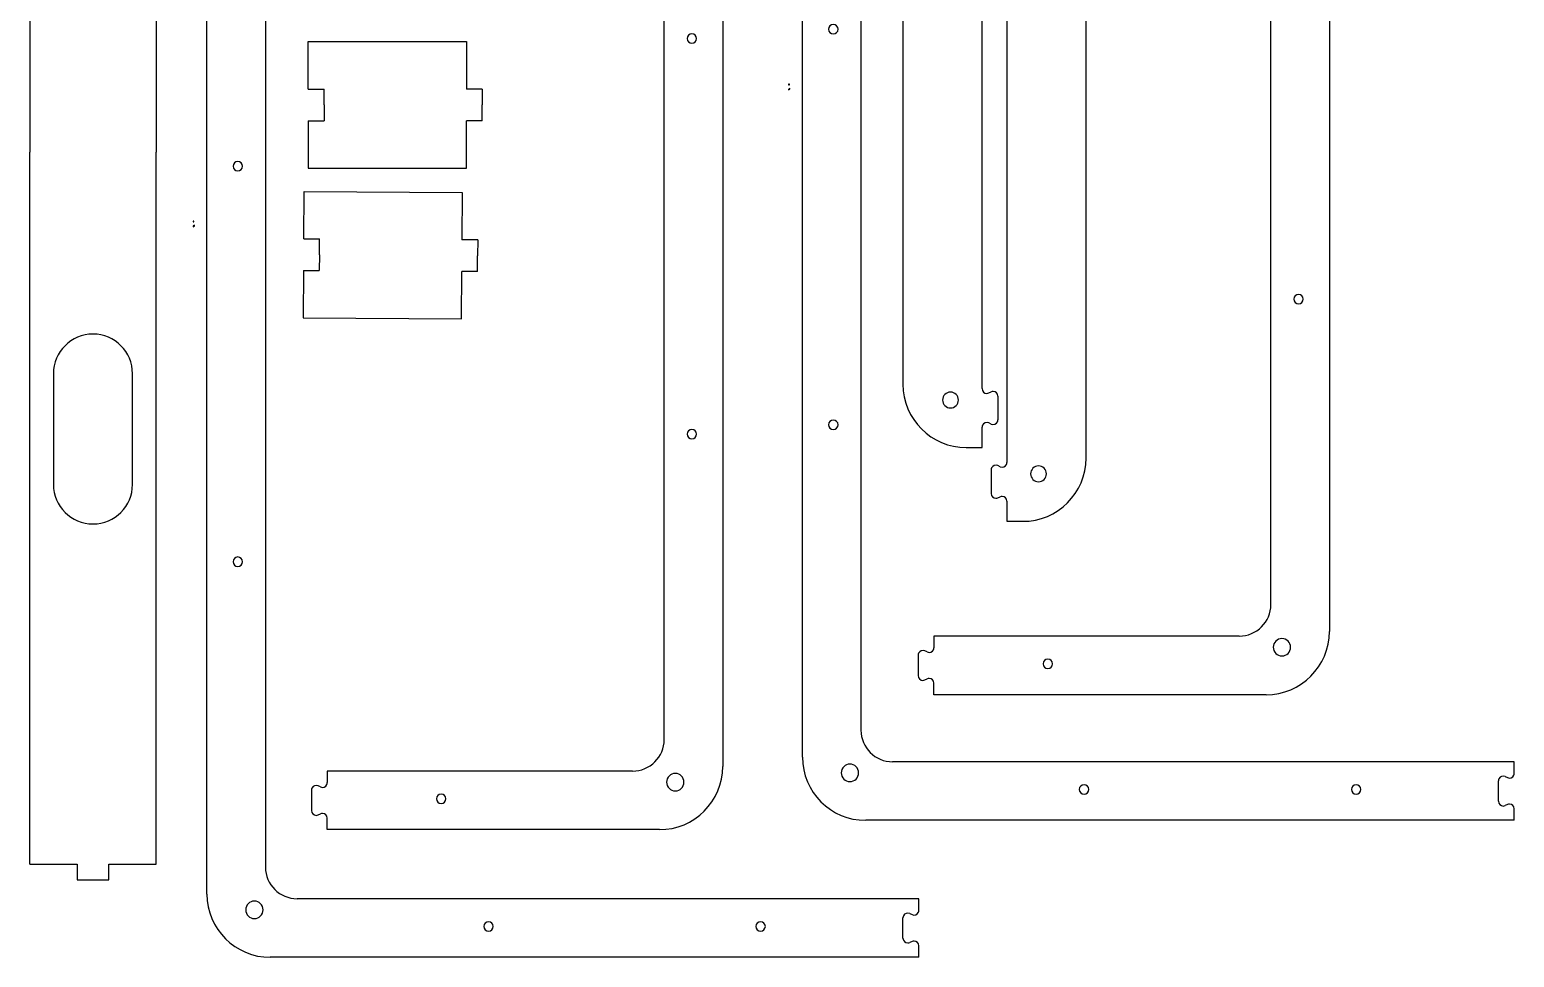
# Model space of a CAD drawing. Extents: x -215 to 2260, y -1591 to 611.
# Drawn here: x 1321 to 2260, y -555 to 31 of the extents above; entities that cross this region are included whole.
import ezdxf

# ---------------------------------------------------------------- set-up
doc = ezdxf.new("R2010")
doc.units = 0
doc.header["$MEASUREMENT"] = 0
doc.layers.get('0').update_dxf_attribs({"linetype": 'CONTINUOUS'})

# ---------------------------------------------------------------- blocks, each defined once
blk = doc.blocks.new('BLOCK_930')
at = {"color": 7}
blk.add_lwpolyline([(1507.16, -16.7), (1507.16, -6.7)], dxfattribs=at)
blk = doc.blocks.new('BLOCK_931')
at = {"color": 7}
blk.add_lwpolyline([(1497.16, -6.7), (1507.16, -6.7)], dxfattribs=at)
blk = doc.blocks.new('BLOCK_932')
at = {"color": 7}
blk.add_lwpolyline([(1497.16, -6.7), (1497.16, 23.3)], dxfattribs=at)
blk = doc.blocks.new('BLOCK_933')
at = {"color": 7}
blk.add_lwpolyline([(1497.16, 23.3), (1597.16, 23.3)], dxfattribs=at)
blk = doc.blocks.new('BLOCK_934')
at = {"color": 7}
blk.add_lwpolyline([(1597.16, 23.3), (1597.16, -6.7)], dxfattribs=at)
blk = doc.blocks.new('BLOCK_935')
at = {"color": 7}
blk.add_lwpolyline([(1607.16, -6.7), (1597.16, -6.7)], dxfattribs=at)
blk = doc.blocks.new('BLOCK_936')
at = {"color": 7}
blk.add_lwpolyline([(1607.16, -6.7), (1607.16, -16.7)], dxfattribs=at)
blk = doc.blocks.new('BLOCK_937')
at = {"color": 7}
blk.add_lwpolyline([(1607.16, -26.7), (1607.16, -16.7)], dxfattribs=at)
blk = doc.blocks.new('BLOCK_938')
at = {"color": 7}
blk.add_lwpolyline([(1607.16, -26.7), (1597.16, -26.7)], dxfattribs=at)
blk = doc.blocks.new('BLOCK_939')
at = {"color": 7}
blk.add_lwpolyline([(1597.16, -56.7), (1597.16, -26.7)], dxfattribs=at)
blk = doc.blocks.new('BLOCK_940')
at = {"color": 7}
blk.add_lwpolyline([(1497.16, -56.7), (1597.16, -56.7)], dxfattribs=at)
blk = doc.blocks.new('BLOCK_941')
at = {"color": 7}
blk.add_lwpolyline([(1497.16, -26.7), (1497.16, -56.7)], dxfattribs=at)
blk = doc.blocks.new('BLOCK_942')
at = {"color": 7}
blk.add_lwpolyline([(1497.16, -26.7), (1507.16, -26.7)], dxfattribs=at)
blk = doc.blocks.new('BLOCK_943')
at = {"color": 7}
blk.add_lwpolyline([(1507.16, -16.7), (1507.16, -26.7)], dxfattribs=at)
blk = doc.blocks.new('BLOCK_929')
for name in ['BLOCK_932', 'BLOCK_933', 'BLOCK_934', 'BLOCK_931', 'BLOCK_930', 'BLOCK_935', 'BLOCK_936', 'BLOCK_943', 'BLOCK_937', 'BLOCK_941', 'BLOCK_942', 'BLOCK_938', 'BLOCK_939', 'BLOCK_940']:
    blk.add_blockref(name, (0, 0))
blk = doc.blocks.new('BLOCK_945')
at = {"color": 7}
blk.add_lwpolyline([(1504.26, -111.44), (1504.32, -101.44)], dxfattribs=at)
blk = doc.blocks.new('BLOCK_946')
at = {"color": 7}
blk.add_lwpolyline([(1494.32, -101.38), (1504.32, -101.44)], dxfattribs=at)
blk = doc.blocks.new('BLOCK_947')
at = {"color": 7}
blk.add_lwpolyline([(1494.32, -101.38), (1494.52, -71.38)], dxfattribs=at)
blk = doc.blocks.new('BLOCK_948')
at = {"color": 7}
blk.add_lwpolyline([(1494.52, -71.38), (1594.52, -72.03)], dxfattribs=at)
blk = doc.blocks.new('BLOCK_949')
at = {"color": 7}
blk.add_lwpolyline([(1594.52, -72.03), (1594.32, -102.03)], dxfattribs=at)
blk = doc.blocks.new('BLOCK_950')
at = {"color": 7}
blk.add_lwpolyline([(1604.32, -102.09), (1594.32, -102.03)], dxfattribs=at)
blk = doc.blocks.new('BLOCK_951')
at = {"color": 7}
blk.add_lwpolyline([(1604.32, -102.09), (1604.26, -112.09)], dxfattribs=at)
blk = doc.blocks.new('BLOCK_952')
at = {"color": 7}
blk.add_lwpolyline([(1604.19, -122.09), (1604.26, -112.09)], dxfattribs=at)
blk = doc.blocks.new('BLOCK_953')
at = {"color": 7}
blk.add_lwpolyline([(1604.19, -122.09), (1594.19, -122.03)], dxfattribs=at)
blk = doc.blocks.new('BLOCK_954')
at = {"color": 7}
blk.add_lwpolyline([(1594, -152.03), (1594.19, -122.03)], dxfattribs=at)
blk = doc.blocks.new('BLOCK_955')
at = {"color": 7}
blk.add_lwpolyline([(1494, -151.37), (1594, -152.03)], dxfattribs=at)
blk = doc.blocks.new('BLOCK_956')
at = {"color": 7}
blk.add_lwpolyline([(1494.19, -121.38), (1494, -151.37)], dxfattribs=at)
blk = doc.blocks.new('BLOCK_957')
at = {"color": 7}
blk.add_lwpolyline([(1494.19, -121.38), (1504.19, -121.44)], dxfattribs=at)
blk = doc.blocks.new('BLOCK_958')
at = {"color": 7}
blk.add_lwpolyline([(1504.26, -111.44), (1504.19, -121.44)], dxfattribs=at)
blk = doc.blocks.new('BLOCK_944')
for name in ['BLOCK_947', 'BLOCK_948', 'BLOCK_949', 'BLOCK_946', 'BLOCK_945', 'BLOCK_950', 'BLOCK_951', 'BLOCK_958', 'BLOCK_952', 'BLOCK_956', 'BLOCK_957', 'BLOCK_954', 'BLOCK_953', 'BLOCK_955']:
    blk.add_blockref(name, (0, 0))
blk = doc.blocks.new('BLOCK_960')
at = {"color": 7}
blk.add_lwpolyline([(1321.11, 403.4), (1321.11, -46.6)], dxfattribs=at)
blk = doc.blocks.new('BLOCK_961')
at = {"color": 7}
blk.add_lwpolyline([(1321.11, -496.6), (1321.11, -46.6)], dxfattribs=at)
blk = doc.blocks.new('BLOCK_962')
at = {"color": 7}
blk.add_lwpolyline([(1321.11, -496.6), (1351.11, -496.6)], dxfattribs=at)
blk = doc.blocks.new('BLOCK_963')
at = {"color": 7}
blk.add_lwpolyline([(1351.11, -496.6), (1351.11, -506.6)], dxfattribs=at)
blk = doc.blocks.new('BLOCK_964')
at = {"color": 7}
blk.add_lwpolyline([(1351.11, -506.6), (1371.11, -506.6)], dxfattribs=at)
blk = doc.blocks.new('BLOCK_965')
at = {"color": 7}
blk.add_lwpolyline([(1371.11, -506.6), (1371.11, -496.6)], dxfattribs=at)
blk = doc.blocks.new('BLOCK_966')
at = {"color": 7}
blk.add_lwpolyline([(1371.11, -496.6), (1401.11, -496.6)], dxfattribs=at)
blk = doc.blocks.new('BLOCK_967')
at = {"color": 7}
blk.add_lwpolyline([(1401.11, -496.6), (1401.11, -46.6)], dxfattribs=at)
blk = doc.blocks.new('BLOCK_968')
at = {"color": 7}
blk.add_lwpolyline([(1401.11, 403.4), (1401.11, -46.6)], dxfattribs=at)
blk = doc.blocks.new('BLOCK_978')
at = {"color": 7}
blk.add_open_spline([(1336.11, -256.6), (1336.11, -270.4), (1347.3, -281.6), (1361.11, -281.6), (1374.91, -281.6), (1386.11, -270.4), (1386.11, -256.6)], degree=3, knots=[0, 0, 0, 0, 1, 1, 1, 2, 2, 2, 2], dxfattribs=at)
blk = doc.blocks.new('BLOCK_979')
at = {"color": 7}
blk.add_lwpolyline([(1336.11, -186.6), (1336.11, -256.6)], dxfattribs=at)
blk = doc.blocks.new('BLOCK_980')
at = {"color": 7}
blk.add_open_spline([(1386.11, -186.6), (1386.11, -172.79), (1374.91, -161.6), (1361.11, -161.6), (1347.3, -161.6), (1336.11, -172.79), (1336.11, -186.6)], degree=3, knots=[0, 0, 0, 0, 1, 1, 1, 2, 2, 2, 2], dxfattribs=at)
blk = doc.blocks.new('BLOCK_981')
at = {"color": 7}
blk.add_lwpolyline([(1386.11, -256.6), (1386.11, -186.6)], dxfattribs=at)
blk = doc.blocks.new('BLOCK_959')
for name in ['BLOCK_960', 'BLOCK_968', 'BLOCK_961', 'BLOCK_967', 'BLOCK_980', 'BLOCK_979', 'BLOCK_981', 'BLOCK_978', 'BLOCK_962', 'BLOCK_963', 'BLOCK_965', 'BLOCK_966', 'BLOCK_964']:
    blk.add_blockref(name, (0, 0))
blk = doc.blocks.new('BLOCK_990')
at = {"color": 7}
blk.add_lwpolyline([(1873.16, 426.72), (1873.16, -193.28)], dxfattribs=at)
blk = doc.blocks.new('BLOCK_991')
at = {"color": 7}
blk.add_open_spline([(1873.16, -193.28), (1873.16, -215.37), (1891.07, -233.28), (1913.16, -233.28)], degree=3, dxfattribs=at)
blk = doc.blocks.new('BLOCK_992')
at = {"color": 7}
blk.add_lwpolyline([(1913.16, -233.28), (1923.16, -233.28)], dxfattribs=at)
blk = doc.blocks.new('BLOCK_993')
at = {"color": 7}
blk.add_open_spline([(1903.16, -208.28), (1900.4, -208.28), (1898.16, -206.04), (1898.16, -203.28), (1898.16, -200.52), (1900.4, -198.28), (1903.16, -198.28), (1905.93, -198.28), (1908.16, -200.52), (1908.16, -203.28), (1908.16, -206.04), (1905.93, -208.28), (1903.16, -208.28), (1903.16, -208.28), (1903.16, -208.28), (1903.16, -208.28)], degree=3, knots=[0, 0, 0, 0, 1, 1, 1, 2, 2, 2, 3, 3, 3, 4, 4, 4, 5, 5, 5, 5], dxfattribs=at)
blk = doc.blocks.new('BLOCK_994')
at = {"color": 7}
blk.add_open_spline([(1928.9, -218.45), (1930.4, -219.15), (1932.18, -218.5), (1932.88, -217), (1933.07, -216.6), (1933.16, -216.17), (1933.16, -215.73)], degree=3, knots=[0, 0, 0, 0, 1, 1, 1, 2, 2, 2, 2], dxfattribs=at)
blk = doc.blocks.new('BLOCK_995')
at = {"color": 7}
blk.add_lwpolyline([(1933.16, -200.82), (1933.16, -215.73)], dxfattribs=at)
blk = doc.blocks.new('BLOCK_996')
at = {"color": 7}
blk.add_open_spline([(1933.16, -200.82), (1933.16, -199.17), (1931.82, -197.82), (1930.16, -197.82), (1929.73, -197.82), (1929.29, -197.92), (1928.9, -198.1)], degree=3, knots=[0, 0, 0, 0, 1, 1, 1, 2, 2, 2, 2], dxfattribs=at)
blk = doc.blocks.new('BLOCK_997')
at = {"color": 7}
blk.add_lwpolyline([(1923.16, -196.07), (1923.16, 106.72)], dxfattribs=at)
blk = doc.blocks.new('BLOCK_998')
at = {"color": 7}
blk.add_lwpolyline([(1927.43, -198.79), (1928.9, -198.1)], dxfattribs=at)
blk = doc.blocks.new('BLOCK_999')
at = {"color": 7}
blk.add_open_spline([(1923.16, -196.07), (1923.16, -197.73), (1924.51, -199.07), (1926.16, -199.07), (1926.6, -199.07), (1927.04, -198.97), (1927.43, -198.79)], degree=3, knots=[0, 0, 0, 0, 1, 1, 1, 2, 2, 2, 2], dxfattribs=at)
blk = doc.blocks.new('BLOCK_1000')
at = {"color": 7}
blk.add_lwpolyline([(1923.16, -233.28), (1923.16, -220.49)], dxfattribs=at)
blk = doc.blocks.new('BLOCK_1001')
at = {"color": 7}
blk.add_lwpolyline([(1928.9, -218.45), (1927.43, -217.77)], dxfattribs=at)
blk = doc.blocks.new('BLOCK_1002')
at = {"color": 7}
blk.add_open_spline([(1927.43, -217.77), (1925.93, -217.07), (1924.15, -217.72), (1923.45, -219.22), (1923.26, -219.62), (1923.16, -220.05), (1923.16, -220.49)], degree=3, knots=[0, 0, 0, 0, 1, 1, 1, 2, 2, 2, 2], dxfattribs=at)
blk = doc.blocks.new('BLOCK_982')
for name in ['BLOCK_990', 'BLOCK_997', 'BLOCK_991', 'BLOCK_999', 'BLOCK_993', 'BLOCK_998', 'BLOCK_996', 'BLOCK_995', 'BLOCK_994', 'BLOCK_1002', 'BLOCK_1000', 'BLOCK_1001', 'BLOCK_992']:
    blk.add_blockref(name, (0, 0))
blk = doc.blocks.new('BLOCK_1013')
at = {"color": 7}
blk.add_open_spline([(1958.87, -244.92), (1961.64, -244.92), (1963.87, -247.16), (1963.87, -249.92), (1963.87, -252.68), (1961.64, -254.92), (1958.87, -254.92), (1956.11, -254.92), (1953.87, -252.68), (1953.87, -249.92), (1953.87, -247.16), (1956.11, -244.92), (1958.87, -244.92), (1958.87, -244.92), (1958.87, -244.92), (1958.87, -244.92)], degree=3, knots=[0, 0, 0, 0, 1, 1, 1, 2, 2, 2, 3, 3, 3, 4, 4, 4, 5, 5, 5, 5], dxfattribs=at)
blk = doc.blocks.new('BLOCK_1018')
at = {"color": 7}
blk.add_lwpolyline([(1938.87, -279.92), (1948.87, -279.92)], dxfattribs=at)
blk = doc.blocks.new('BLOCK_1019')
at = {"color": 7}
blk.add_open_spline([(1948.87, -279.92), (1970.97, -279.92), (1988.87, -262.01), (1988.87, -239.92)], degree=3, dxfattribs=at)
blk = doc.blocks.new('BLOCK_1020')
at = {"color": 7}
blk.add_lwpolyline([(1988.87, -239.92), (1988.87, 380.08)], dxfattribs=at)
blk = doc.blocks.new('BLOCK_1033')
at = {"color": 7}
blk.add_open_spline([(1933.14, -244.74), (1931.64, -244.04), (1929.86, -244.69), (1929.16, -246.2), (1928.97, -246.59), (1928.87, -247.03), (1928.87, -247.46)], degree=3, knots=[0, 0, 0, 0, 1, 1, 1, 2, 2, 2, 2], dxfattribs=at)
blk = doc.blocks.new('BLOCK_1034')
at = {"color": 7}
blk.add_lwpolyline([(1928.87, -247.46), (1928.87, -262.37)], dxfattribs=at)
blk = doc.blocks.new('BLOCK_1035')
at = {"color": 7}
blk.add_open_spline([(1928.87, -262.37), (1928.87, -264.03), (1930.22, -265.37), (1931.87, -265.37), (1932.31, -265.37), (1932.75, -265.28), (1933.14, -265.09)], degree=3, knots=[0, 0, 0, 0, 1, 1, 1, 2, 2, 2, 2], dxfattribs=at)
blk = doc.blocks.new('BLOCK_1036')
at = {"color": 7}
blk.add_lwpolyline([(1938.87, -267.13), (1938.87, -279.92)], dxfattribs=at)
blk = doc.blocks.new('BLOCK_1037')
at = {"color": 7}
blk.add_lwpolyline([(1933.14, -265.09), (1934.61, -264.41)], dxfattribs=at)
blk = doc.blocks.new('BLOCK_1038')
at = {"color": 7}
blk.add_open_spline([(1938.87, -267.13), (1938.87, -265.47), (1937.53, -264.13), (1935.87, -264.13), (1935.44, -264.13), (1935, -264.22), (1934.61, -264.41)], degree=3, knots=[0, 0, 0, 0, 1, 1, 1, 2, 2, 2, 2], dxfattribs=at)
blk = doc.blocks.new('BLOCK_1039')
at = {"color": 7}
blk.add_open_spline([(1934.61, -245.43), (1936.11, -246.13), (1937.89, -245.48), (1938.59, -243.98), (1938.78, -243.58), (1938.87, -243.15), (1938.87, -242.71)], degree=3, knots=[0, 0, 0, 0, 1, 1, 1, 2, 2, 2, 2], dxfattribs=at)
blk = doc.blocks.new('BLOCK_1040')
at = {"color": 7}
blk.add_lwpolyline([(1934.61, -245.43), (1933.14, -244.74)], dxfattribs=at)
blk = doc.blocks.new('BLOCK_1041')
at = {"color": 7}
blk.add_lwpolyline([(1938.87, 60.08), (1938.87, -242.71)], dxfattribs=at)
blk = doc.blocks.new('BLOCK_1012')
for name in ['BLOCK_1020', 'BLOCK_1041', 'BLOCK_1039', 'BLOCK_1019', 'BLOCK_1033', 'BLOCK_1034', 'BLOCK_1040', 'BLOCK_1013', 'BLOCK_1035', 'BLOCK_1037', 'BLOCK_1038', 'BLOCK_1036', 'BLOCK_1018']:
    blk.add_blockref(name, (0, 0))
blk = doc.blocks.new('BLOCK_1043')
at = {"color": 7}
blk.add_lwpolyline([(1424.93, -90.71), (1424.93, -90.24), (1424.42, -90.24), (1424.42, -90.71), (1424.93, -90.71)], dxfattribs=at)
blk = doc.blocks.new('BLOCK_1044')
at = {"color": 7}
blk.add_lwpolyline([(1424.38, -93.77), (1425.24, -93.27), (1425.24, -92.77), (1424.38, -93.47), (1424.38, -93.77)], dxfattribs=at)
blk = doc.blocks.new('BLOCK_1046')
at = {"color": 7}
blk.add_lwpolyline([(1883.16, -555.46), (1473.16, -555.46)], dxfattribs=at)
blk = doc.blocks.new('BLOCK_1047')
at = {"color": 7}
blk.add_open_spline([(1433.16, -515.46), (1433.16, -537.55), (1451.07, -555.46), (1473.16, -555.46)], degree=3, dxfattribs=at)
blk = doc.blocks.new('BLOCK_1048')
at = {"color": 7}
blk.add_lwpolyline([(1433.16, -515.46), (1433.16, 404.54)], dxfattribs=at)
blk = doc.blocks.new('BLOCK_1050')
at = {"color": 7}
blk.add_open_spline([(1783.16, -532.96), (1784.82, -532.96), (1786.16, -534.31), (1786.16, -535.96), (1786.16, -537.62), (1784.82, -538.96), (1783.16, -538.96), (1781.51, -538.96), (1780.16, -537.62), (1780.16, -535.96), (1780.16, -534.31), (1781.51, -532.96), (1783.16, -532.96), (1783.16, -532.96), (1783.16, -532.96), (1783.16, -532.96)], degree=3, knots=[0, 0, 0, 0, 1, 1, 1, 2, 2, 2, 3, 3, 3, 4, 4, 4, 5, 5, 5, 5], dxfattribs=at)
blk = doc.blocks.new('BLOCK_1053')
at = {"color": 7}
blk.add_open_spline([(1452.66, -52.46), (1454.32, -52.46), (1455.66, -53.81), (1455.66, -55.46), (1455.66, -57.12), (1454.32, -58.46), (1452.66, -58.46), (1451.01, -58.46), (1449.66, -57.12), (1449.66, -55.46), (1449.66, -53.81), (1451.01, -52.46), (1452.66, -52.46), (1452.66, -52.46), (1452.66, -52.46), (1452.66, -52.46)], degree=3, knots=[0, 0, 0, 0, 1, 1, 1, 2, 2, 2, 3, 3, 3, 4, 4, 4, 5, 5, 5, 5], dxfattribs=at)
blk = doc.blocks.new('BLOCK_1054')
at = {"color": 7}
blk.add_open_spline([(1452.66, -302.46), (1454.32, -302.46), (1455.66, -303.81), (1455.66, -305.46), (1455.66, -307.12), (1454.32, -308.46), (1452.66, -308.46), (1451.01, -308.46), (1449.66, -307.12), (1449.66, -305.46), (1449.66, -303.81), (1451.01, -302.46), (1452.66, -302.46), (1452.66, -302.46), (1452.66, -302.46), (1452.66, -302.46)], degree=3, knots=[0, 0, 0, 0, 1, 1, 1, 2, 2, 2, 3, 3, 3, 4, 4, 4, 5, 5, 5, 5], dxfattribs=at)
blk = doc.blocks.new('BLOCK_1055')
at = {"color": 7}
blk.add_open_spline([(1611.16, -532.96), (1612.82, -532.96), (1614.16, -534.31), (1614.16, -535.96), (1614.16, -537.62), (1612.82, -538.96), (1611.16, -538.96), (1609.51, -538.96), (1608.16, -537.62), (1608.16, -535.96), (1608.16, -534.31), (1609.51, -532.96), (1611.16, -532.96), (1611.16, -532.96), (1611.16, -532.96), (1611.16, -532.96)], degree=3, knots=[0, 0, 0, 0, 1, 1, 1, 2, 2, 2, 3, 3, 3, 4, 4, 4, 5, 5, 5, 5], dxfattribs=at)
blk = doc.blocks.new('BLOCK_1057')
at = {"color": 7}
blk.add_open_spline([(1463.16, -519.96), (1466.2, -519.96), (1468.66, -522.43), (1468.66, -525.46), (1468.66, -528.5), (1466.2, -530.96), (1463.16, -530.96), (1460.13, -530.96), (1457.66, -528.5), (1457.66, -525.46), (1457.66, -522.43), (1460.13, -519.96), (1463.16, -519.96), (1463.16, -519.96), (1463.16, -519.96), (1463.16, -519.96)], degree=3, knots=[0, 0, 0, 0, 1, 1, 1, 2, 2, 2, 3, 3, 3, 4, 4, 4, 5, 5, 5, 5], dxfattribs=at)
blk = doc.blocks.new('BLOCK_1058')
at = {"color": 7}
blk.add_lwpolyline([(1883.16, -518.46), (1490.16, -518.46)], dxfattribs=at)
blk = doc.blocks.new('BLOCK_1059')
at = {"color": 7}
blk.add_open_spline([(1470.16, -498.46), (1470.16, -509.51), (1479.12, -518.46), (1490.16, -518.46)], degree=3, dxfattribs=at)
blk = doc.blocks.new('BLOCK_1060')
at = {"color": 7}
blk.add_lwpolyline([(1470.16, 387.54), (1470.16, -498.46)], dxfattribs=at)
blk = doc.blocks.new('BLOCK_1063')
at = {"color": 7}
blk.add_lwpolyline([(1883.16, -525.75), (1883.16, -518.46)], dxfattribs=at)
blk = doc.blocks.new('BLOCK_1064')
at = {"color": 7}
blk.add_open_spline([(1878.9, -528.47), (1880.4, -529.17), (1882.18, -528.52), (1882.88, -527.02), (1883.07, -526.63), (1883.16, -526.19), (1883.16, -525.75)], degree=3, knots=[0, 0, 0, 0, 1, 1, 1, 2, 2, 2, 2], dxfattribs=at)
blk = doc.blocks.new('BLOCK_1065')
at = {"color": 7}
blk.add_lwpolyline([(1877.43, -527.79), (1878.9, -528.47)], dxfattribs=at)
blk = doc.blocks.new('BLOCK_1066')
at = {"color": 7}
blk.add_open_spline([(1877.43, -527.79), (1875.93, -527.09), (1874.15, -527.74), (1873.45, -529.24), (1873.26, -529.64), (1873.16, -530.07), (1873.16, -530.51)], degree=3, knots=[0, 0, 0, 0, 1, 1, 1, 2, 2, 2, 2], dxfattribs=at)
blk = doc.blocks.new('BLOCK_1067')
at = {"color": 7}
blk.add_lwpolyline([(1883.16, -555.46), (1883.16, -548.17)], dxfattribs=at)
blk = doc.blocks.new('BLOCK_1068')
at = {"color": 7}
blk.add_open_spline([(1883.16, -548.17), (1883.16, -546.52), (1881.82, -545.17), (1880.16, -545.17), (1879.73, -545.17), (1879.29, -545.27), (1878.9, -545.45)], degree=3, knots=[0, 0, 0, 0, 1, 1, 1, 2, 2, 2, 2], dxfattribs=at)
blk = doc.blocks.new('BLOCK_1069')
at = {"color": 7}
blk.add_lwpolyline([(1873.16, -543.42), (1873.16, -530.51)], dxfattribs=at)
blk = doc.blocks.new('BLOCK_1070')
at = {"color": 7}
blk.add_lwpolyline([(1878.9, -545.45), (1877.43, -546.14)], dxfattribs=at)
blk = doc.blocks.new('BLOCK_1071')
at = {"color": 7}
blk.add_open_spline([(1873.16, -543.42), (1873.16, -545.07), (1874.51, -546.42), (1876.16, -546.42), (1876.6, -546.42), (1877.04, -546.32), (1877.43, -546.14)], degree=3, knots=[0, 0, 0, 0, 1, 1, 1, 2, 2, 2, 2], dxfattribs=at)
blk = doc.blocks.new('BLOCK_1042')
for name in ['BLOCK_1048', 'BLOCK_1060', 'BLOCK_1053', 'BLOCK_1044', 'BLOCK_1043', 'BLOCK_1054', 'BLOCK_1059', 'BLOCK_1047', 'BLOCK_1057', 'BLOCK_1058', 'BLOCK_1063', 'BLOCK_1055', 'BLOCK_1050', 'BLOCK_1066', 'BLOCK_1069', 'BLOCK_1065', 'BLOCK_1064', 'BLOCK_1071', 'BLOCK_1070', 'BLOCK_1068', 'BLOCK_1067', 'BLOCK_1046']:
    blk.add_blockref(name, (0, 0))
blk = doc.blocks.new('BLOCK_1082')
at = {"color": 7}
blk.add_lwpolyline([(1801.37, -4.14), (1801.37, -3.67), (1800.87, -3.67), (1800.87, -4.14), (1801.37, -4.14)], dxfattribs=at)
blk = doc.blocks.new('BLOCK_1083')
at = {"color": 7}
blk.add_lwpolyline([(1800.83, -7.2), (1801.69, -6.7), (1801.69, -6.2), (1800.83, -6.91), (1800.83, -7.2)], dxfattribs=at)
blk = doc.blocks.new('BLOCK_1085')
at = {"color": 7}
blk.add_lwpolyline([(2259.61, -468.89), (1849.61, -468.89)], dxfattribs=at)
blk = doc.blocks.new('BLOCK_1086')
at = {"color": 7}
blk.add_open_spline([(1809.61, -428.89), (1809.61, -450.99), (1827.52, -468.89), (1849.61, -468.89)], degree=3, dxfattribs=at)
blk = doc.blocks.new('BLOCK_1087')
at = {"color": 7}
blk.add_lwpolyline([(1809.61, -428.89), (1809.61, 491.11)], dxfattribs=at)
blk = doc.blocks.new('BLOCK_1089')
at = {"color": 7}
blk.add_open_spline([(2159.61, -446.39), (2161.27, -446.39), (2162.61, -447.74), (2162.61, -449.39), (2162.61, -451.05), (2161.27, -452.39), (2159.61, -452.39), (2157.95, -452.39), (2156.61, -451.05), (2156.61, -449.39), (2156.61, -447.74), (2157.95, -446.39), (2159.61, -446.39), (2159.61, -446.39), (2159.61, -446.39), (2159.61, -446.39)], degree=3, knots=[0, 0, 0, 0, 1, 1, 1, 2, 2, 2, 3, 3, 3, 4, 4, 4, 5, 5, 5, 5], dxfattribs=at)
blk = doc.blocks.new('BLOCK_1092')
at = {"color": 7}
blk.add_open_spline([(1829.11, 34.11), (1830.77, 34.11), (1832.11, 32.76), (1832.11, 31.11), (1832.11, 29.45), (1830.77, 28.11), (1829.11, 28.11), (1827.45, 28.11), (1826.11, 29.45), (1826.11, 31.11), (1826.11, 32.76), (1827.45, 34.11), (1829.11, 34.11), (1829.11, 34.11), (1829.11, 34.11), (1829.11, 34.11)], degree=3, knots=[0, 0, 0, 0, 1, 1, 1, 2, 2, 2, 3, 3, 3, 4, 4, 4, 5, 5, 5, 5], dxfattribs=at)
blk = doc.blocks.new('BLOCK_1093')
at = {"color": 7}
blk.add_open_spline([(1829.11, -215.89), (1830.77, -215.89), (1832.11, -217.24), (1832.11, -218.89), (1832.11, -220.55), (1830.77, -221.89), (1829.11, -221.89), (1827.45, -221.89), (1826.11, -220.55), (1826.11, -218.89), (1826.11, -217.24), (1827.45, -215.89), (1829.11, -215.89), (1829.11, -215.89), (1829.11, -215.89), (1829.11, -215.89)], degree=3, knots=[0, 0, 0, 0, 1, 1, 1, 2, 2, 2, 3, 3, 3, 4, 4, 4, 5, 5, 5, 5], dxfattribs=at)
blk = doc.blocks.new('BLOCK_1094')
at = {"color": 7}
blk.add_open_spline([(1987.61, -446.39), (1989.27, -446.39), (1990.61, -447.74), (1990.61, -449.39), (1990.61, -451.05), (1989.27, -452.39), (1987.61, -452.39), (1985.95, -452.39), (1984.61, -451.05), (1984.61, -449.39), (1984.61, -447.74), (1985.95, -446.39), (1987.61, -446.39), (1987.61, -446.39), (1987.61, -446.39), (1987.61, -446.39)], degree=3, knots=[0, 0, 0, 0, 1, 1, 1, 2, 2, 2, 3, 3, 3, 4, 4, 4, 5, 5, 5, 5], dxfattribs=at)
blk = doc.blocks.new('BLOCK_1096')
at = {"color": 7}
blk.add_open_spline([(1839.61, -433.39), (1842.65, -433.39), (1845.11, -435.86), (1845.11, -438.89), (1845.11, -441.93), (1842.65, -444.39), (1839.61, -444.39), (1836.57, -444.39), (1834.11, -441.93), (1834.11, -438.89), (1834.11, -435.86), (1836.57, -433.39), (1839.61, -433.39), (1839.61, -433.39), (1839.61, -433.39), (1839.61, -433.39)], degree=3, knots=[0, 0, 0, 0, 1, 1, 1, 2, 2, 2, 3, 3, 3, 4, 4, 4, 5, 5, 5, 5], dxfattribs=at)
blk = doc.blocks.new('BLOCK_1097')
at = {"color": 7}
blk.add_lwpolyline([(2259.61, -431.89), (1866.61, -431.89)], dxfattribs=at)
blk = doc.blocks.new('BLOCK_1098')
at = {"color": 7}
blk.add_open_spline([(1846.61, -411.89), (1846.61, -422.94), (1855.56, -431.89), (1866.61, -431.89)], degree=3, dxfattribs=at)
blk = doc.blocks.new('BLOCK_1099')
at = {"color": 7}
blk.add_lwpolyline([(1846.61, 474.11), (1846.61, -411.89)], dxfattribs=at)
blk = doc.blocks.new('BLOCK_1102')
at = {"color": 7}
blk.add_lwpolyline([(2259.61, -439.19), (2259.61, -431.89)], dxfattribs=at)
blk = doc.blocks.new('BLOCK_1103')
at = {"color": 7}
blk.add_open_spline([(2255.34, -441.9), (2256.84, -442.6), (2258.63, -441.96), (2259.33, -440.45), (2259.51, -440.06), (2259.61, -439.62), (2259.61, -439.19)], degree=3, knots=[0, 0, 0, 0, 1, 1, 1, 2, 2, 2, 2], dxfattribs=at)
blk = doc.blocks.new('BLOCK_1104')
at = {"color": 7}
blk.add_lwpolyline([(2253.88, -441.22), (2255.34, -441.9)], dxfattribs=at)
blk = doc.blocks.new('BLOCK_1105')
at = {"color": 7}
blk.add_open_spline([(2253.88, -441.22), (2252.38, -440.52), (2250.59, -441.17), (2249.89, -442.67), (2249.71, -443.07), (2249.61, -443.5), (2249.61, -443.94)], degree=3, knots=[0, 0, 0, 0, 1, 1, 1, 2, 2, 2, 2], dxfattribs=at)
blk = doc.blocks.new('BLOCK_1106')
at = {"color": 7}
blk.add_lwpolyline([(2259.61, -468.89), (2259.61, -461.6)], dxfattribs=at)
blk = doc.blocks.new('BLOCK_1107')
at = {"color": 7}
blk.add_open_spline([(2259.61, -461.6), (2259.61, -459.95), (2258.27, -458.6), (2256.61, -458.6), (2256.17, -458.6), (2255.74, -458.7), (2255.34, -458.88)], degree=3, knots=[0, 0, 0, 0, 1, 1, 1, 2, 2, 2, 2], dxfattribs=at)
blk = doc.blocks.new('BLOCK_1108')
at = {"color": 7}
blk.add_lwpolyline([(2249.61, -456.85), (2249.61, -443.94)], dxfattribs=at)
blk = doc.blocks.new('BLOCK_1109')
at = {"color": 7}
blk.add_lwpolyline([(2255.34, -458.88), (2253.88, -459.57)], dxfattribs=at)
blk = doc.blocks.new('BLOCK_1110')
at = {"color": 7}
blk.add_open_spline([(2249.61, -456.85), (2249.61, -458.51), (2250.95, -459.85), (2252.61, -459.85), (2253.05, -459.85), (2253.48, -459.75), (2253.88, -459.57)], degree=3, knots=[0, 0, 0, 0, 1, 1, 1, 2, 2, 2, 2], dxfattribs=at)
blk = doc.blocks.new('BLOCK_1081')
for name in ['BLOCK_1087', 'BLOCK_1099', 'BLOCK_1092', 'BLOCK_1083', 'BLOCK_1082', 'BLOCK_1093', 'BLOCK_1098', 'BLOCK_1086', 'BLOCK_1096', 'BLOCK_1097', 'BLOCK_1105', 'BLOCK_1103', 'BLOCK_1102', 'BLOCK_1094', 'BLOCK_1089', 'BLOCK_1108', 'BLOCK_1104', 'BLOCK_1110', 'BLOCK_1109', 'BLOCK_1107', 'BLOCK_1085', 'BLOCK_1106']:
    blk.add_blockref(name, (0, 0))
blk = doc.blocks.new('BLOCK_1123')
at = {"color": 7}
blk.add_lwpolyline([(1719.22, -474.78), (1509.22, -474.78)], dxfattribs=at)
blk = doc.blocks.new('BLOCK_1126')
at = {"color": 7}
blk.add_lwpolyline([(1759.22, 485.22), (1759.22, -434.78)], dxfattribs=at)
blk = doc.blocks.new('BLOCK_1127')
at = {"color": 7}
blk.add_open_spline([(1719.22, -474.78), (1741.31, -474.78), (1759.22, -456.87), (1759.22, -434.78)], degree=3, dxfattribs=at)
blk = doc.blocks.new('BLOCK_1129')
at = {"color": 7}
blk.add_open_spline([(1739.72, -227.78), (1738.06, -227.78), (1736.72, -226.44), (1736.72, -224.78), (1736.72, -223.12), (1738.06, -221.78), (1739.72, -221.78), (1741.37, -221.78), (1742.72, -223.12), (1742.72, -224.78), (1742.72, -226.44), (1741.37, -227.78), (1739.72, -227.78), (1739.72, -227.78), (1739.72, -227.78), (1739.72, -227.78)], degree=3, knots=[0, 0, 0, 0, 1, 1, 1, 2, 2, 2, 3, 3, 3, 4, 4, 4, 5, 5, 5, 5], dxfattribs=at)
blk = doc.blocks.new('BLOCK_1130')
at = {"color": 7}
blk.add_open_spline([(1581.22, -458.28), (1579.56, -458.28), (1578.22, -456.94), (1578.22, -455.28), (1578.22, -453.62), (1579.56, -452.28), (1581.22, -452.28), (1582.87, -452.28), (1584.22, -453.62), (1584.22, -455.28), (1584.22, -456.94), (1582.87, -458.28), (1581.22, -458.28), (1581.22, -458.28), (1581.22, -458.28), (1581.22, -458.28)], degree=3, knots=[0, 0, 0, 0, 1, 1, 1, 2, 2, 2, 3, 3, 3, 4, 4, 4, 5, 5, 5, 5], dxfattribs=at)
blk = doc.blocks.new('BLOCK_1131')
at = {"color": 7}
blk.add_open_spline([(1739.72, 22.22), (1738.06, 22.22), (1736.72, 23.56), (1736.72, 25.22), (1736.72, 26.88), (1738.06, 28.22), (1739.72, 28.22), (1741.37, 28.22), (1742.72, 26.88), (1742.72, 25.22), (1742.72, 23.56), (1741.37, 22.22), (1739.72, 22.22), (1739.72, 22.22), (1739.72, 22.22), (1739.72, 22.22)], degree=3, knots=[0, 0, 0, 0, 1, 1, 1, 2, 2, 2, 3, 3, 3, 4, 4, 4, 5, 5, 5, 5], dxfattribs=at)
blk = doc.blocks.new('BLOCK_1134')
at = {"color": 7}
blk.add_open_spline([(1729.22, -450.28), (1726.18, -450.28), (1723.72, -447.82), (1723.72, -444.78), (1723.72, -441.74), (1726.18, -439.28), (1729.22, -439.28), (1732.25, -439.28), (1734.72, -441.74), (1734.72, -444.78), (1734.72, -447.82), (1732.25, -450.28), (1729.22, -450.28), (1729.22, -450.28), (1729.22, -450.28), (1729.22, -450.28)], degree=3, knots=[0, 0, 0, 0, 1, 1, 1, 2, 2, 2, 3, 3, 3, 4, 4, 4, 5, 5, 5, 5], dxfattribs=at)
blk = doc.blocks.new('BLOCK_1138')
at = {"color": 7}
blk.add_lwpolyline([(1722.22, -417.78), (1722.22, 468.22)], dxfattribs=at)
blk = doc.blocks.new('BLOCK_1139')
at = {"color": 7}
blk.add_open_spline([(1702.22, -437.78), (1713.26, -437.78), (1722.22, -428.83), (1722.22, -417.78)], degree=3, dxfattribs=at)
blk = doc.blocks.new('BLOCK_1140')
at = {"color": 7}
blk.add_lwpolyline([(1702.22, -437.78), (1509.22, -437.78)], dxfattribs=at)
blk = doc.blocks.new('BLOCK_1150')
at = {"color": 7}
blk.add_lwpolyline([(1509.22, -474.78), (1509.22, -467.49)], dxfattribs=at)
blk = doc.blocks.new('BLOCK_1151')
at = {"color": 7}
blk.add_open_spline([(1509.22, -467.49), (1509.22, -465.83), (1507.87, -464.49), (1506.22, -464.49), (1505.78, -464.49), (1505.35, -464.59), (1504.95, -464.77)], degree=3, knots=[0, 0, 0, 0, 1, 1, 1, 2, 2, 2, 2], dxfattribs=at)
blk = doc.blocks.new('BLOCK_1152')
at = {"color": 7}
blk.add_lwpolyline([(1503.48, -465.45), (1504.95, -464.77)], dxfattribs=at)
blk = doc.blocks.new('BLOCK_1153')
at = {"color": 7}
blk.add_open_spline([(1499.22, -462.74), (1499.22, -464.39), (1500.56, -465.74), (1502.22, -465.74), (1502.65, -465.74), (1503.09, -465.64), (1503.48, -465.45)], degree=3, knots=[0, 0, 0, 0, 1, 1, 1, 2, 2, 2, 2], dxfattribs=at)
blk = doc.blocks.new('BLOCK_1154')
at = {"color": 7}
blk.add_lwpolyline([(1499.22, -449.83), (1499.22, -462.74)], dxfattribs=at)
blk = doc.blocks.new('BLOCK_1155')
at = {"color": 7}
blk.add_open_spline([(1503.48, -447.11), (1501.98, -446.41), (1500.2, -447.06), (1499.5, -448.56), (1499.31, -448.96), (1499.22, -449.39), (1499.22, -449.83)], degree=3, knots=[0, 0, 0, 0, 1, 1, 1, 2, 2, 2, 2], dxfattribs=at)
blk = doc.blocks.new('BLOCK_1156')
at = {"color": 7}
blk.add_open_spline([(1504.95, -447.79), (1506.45, -448.49), (1508.24, -447.84), (1508.94, -446.34), (1509.12, -445.94), (1509.22, -445.51), (1509.22, -445.07)], degree=3, knots=[0, 0, 0, 0, 1, 1, 1, 2, 2, 2, 2], dxfattribs=at)
blk = doc.blocks.new('BLOCK_1157')
at = {"color": 7}
blk.add_lwpolyline([(1509.22, -437.78), (1509.22, -445.07)], dxfattribs=at)
blk = doc.blocks.new('BLOCK_1158')
at = {"color": 7}
blk.add_lwpolyline([(1504.95, -447.79), (1503.48, -447.11)], dxfattribs=at)
blk = doc.blocks.new('BLOCK_1120')
for name in ['BLOCK_1126', 'BLOCK_1138', 'BLOCK_1131', 'BLOCK_1129', 'BLOCK_1139', 'BLOCK_1140', 'BLOCK_1157', 'BLOCK_1127', 'BLOCK_1134', 'BLOCK_1155', 'BLOCK_1154', 'BLOCK_1158', 'BLOCK_1156', 'BLOCK_1130', 'BLOCK_1153', 'BLOCK_1152', 'BLOCK_1151', 'BLOCK_1150', 'BLOCK_1123']:
    blk.add_blockref(name, (0, 0))
blk = doc.blocks.new('BLOCK_1162')
at = {"color": 7}
blk.add_lwpolyline([(2102.72, -389.49), (1892.72, -389.49)], dxfattribs=at)
blk = doc.blocks.new('BLOCK_1165')
at = {"color": 7}
blk.add_lwpolyline([(2142.72, 570.51), (2142.72, -349.49)], dxfattribs=at)
blk = doc.blocks.new('BLOCK_1166')
at = {"color": 7}
blk.add_open_spline([(2102.72, -389.49), (2124.81, -389.49), (2142.72, -371.58), (2142.72, -349.49)], degree=3, dxfattribs=at)
blk = doc.blocks.new('BLOCK_1168')
at = {"color": 7}
blk.add_open_spline([(2123.22, -142.49), (2121.56, -142.49), (2120.22, -141.14), (2120.22, -139.49), (2120.22, -137.83), (2121.56, -136.49), (2123.22, -136.49), (2124.88, -136.49), (2126.22, -137.83), (2126.22, -139.49), (2126.22, -141.14), (2124.88, -142.49), (2123.22, -142.49), (2123.22, -142.49), (2123.22, -142.49), (2123.22, -142.49)], degree=3, knots=[0, 0, 0, 0, 1, 1, 1, 2, 2, 2, 3, 3, 3, 4, 4, 4, 5, 5, 5, 5], dxfattribs=at)
blk = doc.blocks.new('BLOCK_1169')
at = {"color": 7}
blk.add_open_spline([(1964.72, -372.99), (1963.06, -372.99), (1961.72, -371.64), (1961.72, -369.99), (1961.72, -368.33), (1963.06, -366.99), (1964.72, -366.99), (1966.38, -366.99), (1967.72, -368.33), (1967.72, -369.99), (1967.72, -371.64), (1966.38, -372.99), (1964.72, -372.99), (1964.72, -372.99), (1964.72, -372.99), (1964.72, -372.99)], degree=3, knots=[0, 0, 0, 0, 1, 1, 1, 2, 2, 2, 3, 3, 3, 4, 4, 4, 5, 5, 5, 5], dxfattribs=at)
blk = doc.blocks.new('BLOCK_1173')
at = {"color": 7}
blk.add_open_spline([(2112.72, -364.99), (2109.68, -364.99), (2107.22, -362.52), (2107.22, -359.49), (2107.22, -356.45), (2109.68, -353.99), (2112.72, -353.99), (2115.76, -353.99), (2118.22, -356.45), (2118.22, -359.49), (2118.22, -362.52), (2115.76, -364.99), (2112.72, -364.99), (2112.72, -364.99), (2112.72, -364.99), (2112.72, -364.99)], degree=3, knots=[0, 0, 0, 0, 1, 1, 1, 2, 2, 2, 3, 3, 3, 4, 4, 4, 5, 5, 5, 5], dxfattribs=at)
blk = doc.blocks.new('BLOCK_1177')
at = {"color": 7}
blk.add_lwpolyline([(2105.72, -332.49), (2105.72, 553.51)], dxfattribs=at)
blk = doc.blocks.new('BLOCK_1178')
at = {"color": 7}
blk.add_open_spline([(2085.72, -352.49), (2096.76, -352.49), (2105.72, -343.53), (2105.72, -332.49)], degree=3, dxfattribs=at)
blk = doc.blocks.new('BLOCK_1179')
at = {"color": 7}
blk.add_lwpolyline([(2085.72, -352.49), (1892.72, -352.49)], dxfattribs=at)
blk = doc.blocks.new('BLOCK_1189')
at = {"color": 7}
blk.add_lwpolyline([(1892.72, -389.49), (1892.72, -382.19)], dxfattribs=at)
blk = doc.blocks.new('BLOCK_1190')
at = {"color": 7}
blk.add_open_spline([(1892.72, -382.19), (1892.72, -380.54), (1891.38, -379.19), (1889.72, -379.19), (1889.28, -379.19), (1888.85, -379.29), (1888.45, -379.48)], degree=3, knots=[0, 0, 0, 0, 1, 1, 1, 2, 2, 2, 2], dxfattribs=at)
blk = doc.blocks.new('BLOCK_1191')
at = {"color": 7}
blk.add_lwpolyline([(1886.99, -380.16), (1888.45, -379.48)], dxfattribs=at)
blk = doc.blocks.new('BLOCK_1192')
at = {"color": 7}
blk.add_open_spline([(1882.72, -377.44), (1882.72, -379.1), (1884.06, -380.44), (1885.72, -380.44), (1886.16, -380.44), (1886.59, -380.34), (1886.99, -380.16)], degree=3, knots=[0, 0, 0, 0, 1, 1, 1, 2, 2, 2, 2], dxfattribs=at)
blk = doc.blocks.new('BLOCK_1193')
at = {"color": 7}
blk.add_lwpolyline([(1882.72, -364.53), (1882.72, -377.44)], dxfattribs=at)
blk = doc.blocks.new('BLOCK_1194')
at = {"color": 7}
blk.add_open_spline([(1886.99, -361.81), (1885.49, -361.11), (1883.7, -361.76), (1883, -363.26), (1882.82, -363.66), (1882.72, -364.09), (1882.72, -364.53)], degree=3, knots=[0, 0, 0, 0, 1, 1, 1, 2, 2, 2, 2], dxfattribs=at)
blk = doc.blocks.new('BLOCK_1195')
at = {"color": 7}
blk.add_open_spline([(1888.45, -362.5), (1889.95, -363.2), (1891.74, -362.55), (1892.44, -361.04), (1892.62, -360.65), (1892.72, -360.21), (1892.72, -359.78)], degree=3, knots=[0, 0, 0, 0, 1, 1, 1, 2, 2, 2, 2], dxfattribs=at)
blk = doc.blocks.new('BLOCK_1196')
at = {"color": 7}
blk.add_lwpolyline([(1892.72, -352.49), (1892.72, -359.78)], dxfattribs=at)
blk = doc.blocks.new('BLOCK_1197')
at = {"color": 7}
blk.add_lwpolyline([(1888.45, -362.5), (1886.99, -361.81)], dxfattribs=at)
blk = doc.blocks.new('BLOCK_1159')
for name in ['BLOCK_1165', 'BLOCK_1177', 'BLOCK_1168', 'BLOCK_1178', 'BLOCK_1179', 'BLOCK_1196', 'BLOCK_1166', 'BLOCK_1173', 'BLOCK_1194', 'BLOCK_1193', 'BLOCK_1197', 'BLOCK_1195', 'BLOCK_1169', 'BLOCK_1192', 'BLOCK_1191', 'BLOCK_1190', 'BLOCK_1189', 'BLOCK_1162']:
    blk.add_blockref(name, (0, 0))

msp = doc.modelspace()

# ---------------------------------------------------------------- block references
for name in ['BLOCK_1159', 'BLOCK_1081', 'BLOCK_1120', 'BLOCK_982', 'BLOCK_1042', 'BLOCK_959', 'BLOCK_1012', 'BLOCK_929', 'BLOCK_944']:
    msp.add_blockref(name, (0, 0))

doc.saveas('drawing.dxf')
